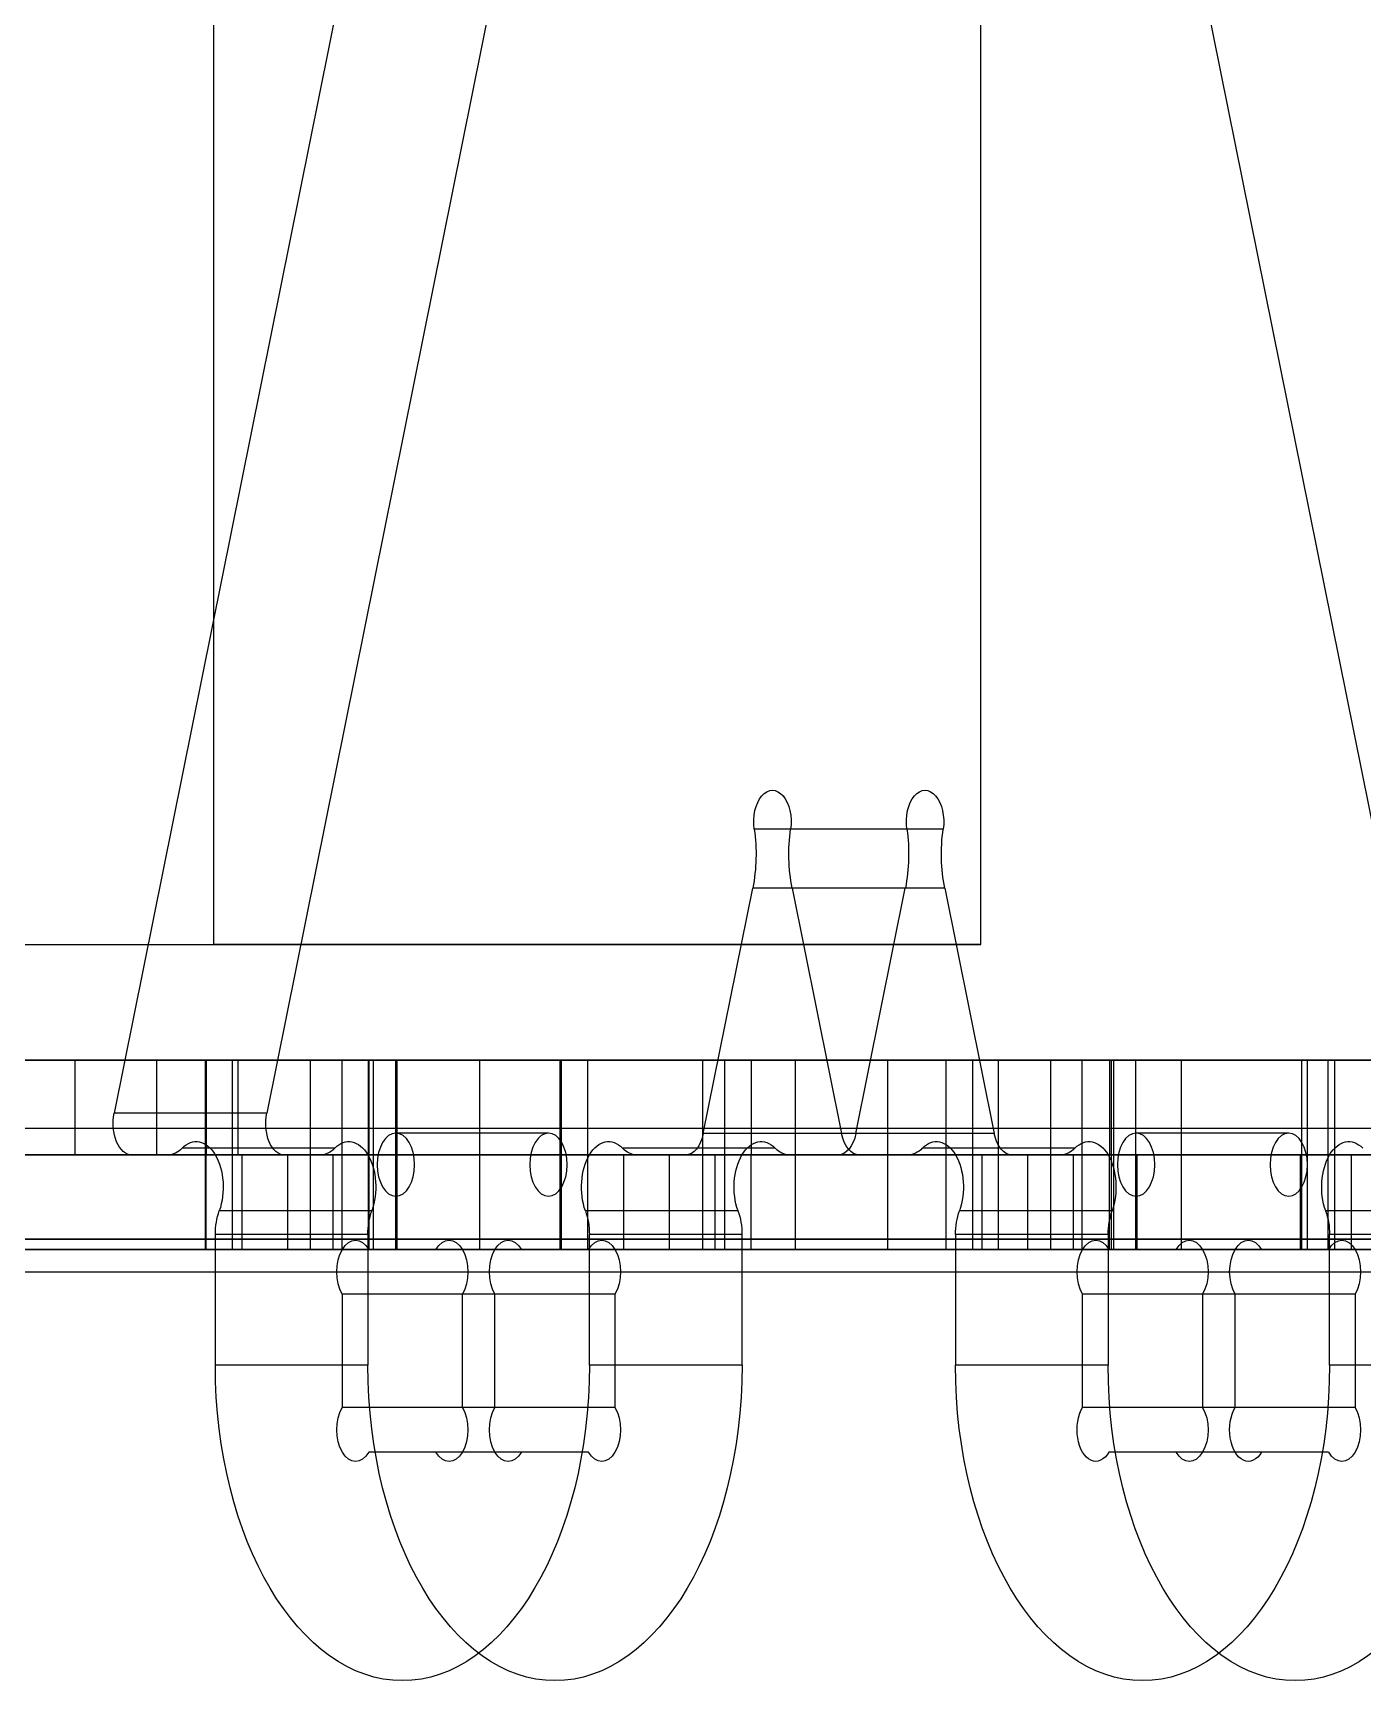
# Model space of a CAD drawing. Header units: millimetres. Extents: x -1736 to -633, y -290 to 351.
# Drawn here: x -843.5 to -717.1, y -42.3 to 115.7 of the extents above; entities that cross this region are included whole.
import ezdxf

# ---------------------------------------------------------------- set-up
doc = ezdxf.new("R2010")
doc.units = ezdxf.units.MM
doc.header["$MEASUREMENT"] = 0
for name, color, linetype, true_color in [('Electrical System', 7, 'Continuous', 0x0516e0), ('The Irrigation System', 7, 'Continuous', 0x04feff), ('The Wooden Frame', 7, 'Continuous', 0xd8b17e)]:
    doc.layers.add(name, color=color, linetype=linetype, true_color=true_color)

msp = doc.modelspace()

# ---------------------------------------------------------------- linework, layer by layer
at = {"layer": 'Electrical System'}
for p, q in [((-826.31, 29, -264.82), (-826.31, 259, -264.82)), ((-753.42, 29, -317.61), (-753.42, 259, -317.61)), ((-931.89, 29, -410.61), (-826.31, 29, -264.82)), ((-859, 29, -463.4), (-753.42, 29, -317.61)), ((-753.42, 29, -317.61), (-826.31, 29, -264.82))]:
    msp.add_line(p, q, dxfattribs=at)
at = {"layer": 'The Irrigation System'}
for p, q in [((-711.74, 0, 110.11), (-1311.74, 0, 110.11)), ((-711.74, 0, -189.89), (-1311.74, 0, -189.89)), ((-711.74, 0, -39.89), (-1311.74, 0, -39.89)), ((-712.74, 1, 110.11), (-1310.74, 1, 110.11)), ((-1310.74, 1, -188.89), (-712.74, 1, -188.89)), ((-712.74, 1, -39.89), (-1310.74, 1, -39.89))]:
    msp.add_line(p, q, dxfattribs=at)
at = {"layer": 'The Wooden Frame'}
for p, q in [((-810.13, 140.35, -397.19), (-835.78, 12.97, -432.06)), ((-810.13, 140.35, -397.19), (-835.78, 12.97, -432.06)), ((-795.63, 140.35, -407.85), (-821.28, 12.97, -442.73)), ((-795.63, 140.35, -407.85), (-821.28, 12.97, -442.73)), ((-710.66, 12.97, -261.93), (-736.31, 140.35, -296.8)), ((-710.66, 12.97, -261.93), (-736.31, 140.35, -296.8)), ((-760.44, 39.96, -360.01), (-774.94, 39.96, -349.34)), ((-760.44, 39.96, -360.01), (-774.94, 39.96, -349.34)), ((-756.99, 39.96, -355.31), (-771.49, 39.96, -344.65)), ((-756.99, 39.96, -355.31), (-771.49, 39.96, -344.65)), ((-779.79, 11.03, -355.93), (-775.09, 34.37, -349.54)), ((-779.79, 11.03, -355.93), (-775.09, 34.37, -349.54)), ((-760.59, 34.37, -360.21), (-775.09, 34.37, -349.54)), ((-760.59, 34.37, -360.21), (-775.09, 34.37, -349.54)), ((-756.84, 34.37, -355.11), (-771.35, 34.37, -344.45)), ((-771.35, 34.37, -344.45), (-766.65, 11.03, -338.06)), ((-756.84, 34.37, -355.11), (-771.35, 34.37, -344.45)), ((-771.35, 34.37, -344.45), (-766.65, 11.03, -338.06)), ((-765.29, 11.03, -366.59), (-760.59, 34.37, -360.21)), ((-765.29, 11.03, -366.59), (-760.59, 34.37, -360.21)), ((-756.84, 34.37, -355.11), (-752.15, 11.03, -348.72)), ((-756.84, 34.37, -355.11), (-752.15, 11.03, -348.72)), ((-1342.24, 18, 258.89), (-680.74, 18, 258.89)), ((-680.74, 18, 278.14), (-1342.24, 18, 278.14)), ((-1342.24, 18, 475.14), (-680.74, 18, 475.14)), ((-680.74, 18, 285.64), (-1342.24, 18, 285.64)), ((-801.03, 18, 228.14), (-1221.94, 18, 228.14)), ((-992.43, 18, -208.39), (-661.74, 18, -208.39)), ((-648.67, 18, -474.14), (-878.03, 18, -474.14)), ((-751.75, 18, -739.59), (-871.48, 18, -495.8)), ((-839.49, 9, -436.05), (-839.49, 18, -436.05)), ((-839.49, 18, -436.05), (-823.98, 18, -447.45)), ((-827.04, 18, -419.12), (-839.49, 18, -436.05)), ((-831.73, 9, -441.75), (-831.73, 18, -441.75)), ((-827.09, 0, -208.39), (-827.09, 18, -208.39)), ((-827.04, 18, -419.12), (-827.04, 9, -419.12)), ((-827.04, 0, -419.12), (-827.04, 18, -419.12)), ((-827.04, 9, -419.12), (-827.04, 18, -419.12)), ((-793.26, 18, -373.19), (-824.52, 18, -415.7)), ((-824.52, 9, -415.7), (-824.52, 18, -415.7)), ((-823.98, 9, -447.45), (-823.98, 18, -447.45)), ((-823.98, 18, -447.45), (-811.53, 18, -430.52)), ((-817.12, 0, -385.65), (-817.12, 18, -385.65)), ((-814.12, 0, -388.65), (-814.12, 18, -388.65)), ((-814.12, 0, -382.65), (-814.12, 18, -382.65)), ((-811.61, 0, -617.7), (-811.61, 18, -617.7)), ((-811.53, 9, -430.52), (-811.53, 18, -430.52)), ((-811.53, 9, -430.52), (-811.53, 18, -430.52)), ((-811.12, 0, -385.65), (-811.12, 18, -385.65)), ((-809.01, 18, -427.11), (-777.75, 18, -384.6)), ((-809.01, 9, -427.11), (-809.01, 18, -427.11)), ((-808.89, 9, -394.45), (-808.89, 18, -394.45)), ((-801.03, 0, 228.14), (-801.03, 18, 228.14)), ((-793.38, 9, -405.85), (-793.38, 18, -405.85)), ((-793.26, 9, -373.19), (-793.26, 18, -373.19)), ((-790.75, 9, -369.78), (-790.75, 18, -369.78)), ((-756.7, 18, -323.47), (-790.75, 18, -369.78)), ((-790.75, 0, -369.78), (-790.75, 18, -369.78)), ((-790.75, 18, -369.78), (-756.7, 18, -323.47)), ((-779.82, 0, 219.35), (-779.82, 18, 219.35)), ((-777.75, 9, -384.6), (-777.75, 18, -384.6)), ((-775.24, 18, -381.18), (-741.19, 18, -334.88)), ((-775.24, 18, -381.18), (-775.24, 9, -381.18)), ((-771.03, 0, 198.14), (-771.03, 18, 198.14)), ((-762.24, 0, 176.92), (-762.24, 18, 176.92)), ((-756.7, 9, -323.47), (-756.7, 18, -323.47)), ((-756.7, 0, -323.47), (-756.7, 18, -323.47)), ((-754.18, 18, -320.05), (-722.92, 18, -277.55)), ((-754.18, 9, -320.05), (-754.18, 18, -320.05)), ((-754.18, 18, -320.05), (-722.92, 18, -277.55)), ((-751.75, 0, -739.59), (-751.75, 18, -739.59)), ((-746.77, 0, -290), (-746.77, 18, -290)), ((-743.77, 0, -293), (-743.77, 18, -293)), ((-743.77, 0, -287), (-743.77, 18, -287)), ((-741.19, 18, -334.88), (-741.19, 9, -334.88)), ((-741.01, 0, 168.14), (-741.01, 18, 168.14)), ((-740.77, 0, -290), (-740.77, 18, -290)), ((-707.41, 18, -288.95), (-738.67, 18, -331.46)), ((-738.67, 9, -331.46), (-738.67, 18, -331.46)), ((-734.36, 0, -753.45), (-734.36, 18, -753.45)), ((-722.92, 9, -277.55), (-722.92, 18, -277.55)), ((-722.37, 0, -275.32), (-722.37, 18, -275.32)), ((-720.41, 9, -274.13), (-720.41, 18, -274.13)), ((-707.96, 18, -257.2), (-720.41, 18, -274.13)), ((-719.78, 0, 159.36), (-719.78, 18, 159.36)), ((-821.28, 12.97, -442.73), (-835.78, 12.97, -432.06)), ((-821.28, 12.97, -442.73), (-835.78, 12.97, -432.06)), ((-676.24, 11.5, 276.89), (-1347.24, 11.5, 276.89)), ((-676.24, 11.5, 258.89), (-1347.24, 11.5, 258.89)), ((-676.24, 11.5, 267.89), (-1347.24, 11.5, 267.89)), ((-794.5, 11.07, -406.32), (-809, 11.07, -395.65)), ((-794.5, 11.07, -406.32), (-809, 11.07, -395.65)), ((-724.16, 11.07, -310.67), (-738.66, 11.07, -300.01)), ((-724.16, 11.07, -310.67), (-738.66, 11.07, -300.01)), ((-814.81, 9.63, -433.94), (-829.32, 9.63, -423.27)), ((-814.81, 9.63, -433.94), (-829.32, 9.63, -423.27)), ((-772.96, 9.63, -377.03), (-787.46, 9.63, -366.36)), ((-772.96, 9.63, -377.03), (-787.46, 9.63, -366.36)), ((-765.29, 11.03, -366.59), (-779.79, 11.03, -355.93)), ((-765.29, 11.03, -366.59), (-779.79, 11.03, -355.93)), ((-752.15, 11.03, -348.72), (-766.65, 11.03, -338.06)), ((-752.15, 11.03, -348.72), (-766.65, 11.03, -338.06)), ((-744.47, 9.63, -338.29), (-758.97, 9.63, -327.63)), ((-744.47, 9.63, -338.29), (-758.97, 9.63, -327.63)), ((-680.74, 9, 258.89), (-1342.24, 9, 258.89)), ((-1342.24, 9, 278.14), (-680.74, 9, 278.14)), ((-1342.24, 9, 475.14), (-680.74, 9, 475.14)), ((-801.03, 9, 228.14), (-1221.94, 9, 228.14)), ((-992.43, 9, -208.39), (-661.74, 9, -208.39)), ((-751.75, 9, -739.59), (-871.48, 9, -495.8)), ((-823.98, 9, -447.45), (-839.49, 9, -436.05)), ((-839.49, 9, -436.05), (-827.04, 9, -419.12)), ((-819.6, 9, -440.44), (-834.1, 9, -429.77)), ((-834.1, 9, -429.77), (-830.65, 9, -425.09)), ((-819.6, 9, -440.44), (-834.1, 9, -429.77)), ((-834.1, 9, -429.77), (-830.65, 9, -425.09)), ((-819.28, 9, -424.82), (-831.73, 9, -441.75)), ((-816.15, 9, -435.76), (-830.65, 9, -425.09)), ((-816.15, 9, -435.76), (-830.65, 9, -425.09)), ((-824.52, 0, -415.7), (-824.52, 9, -415.7)), ((-824.52, 9, -415.7), (-793.26, 9, -373.19)), ((-811.53, 9, -430.52), (-823.98, 9, -447.45)), ((-823.62, 0, -421.63), (-823.62, 9, -421.63)), ((-814.95, 9, -428.01), (-823.62, 9, -421.63)), ((-819.6, 9, -440.44), (-816.15, 9, -435.76)), ((-819.6, 9, -440.44), (-816.15, 9, -435.76)), ((-819.28, 0, -424.82), (-819.28, 9, -424.82)), ((-814.95, 0, -428.01), (-814.95, 9, -428.01)), ((-811.53, 0, -430.52), (-811.53, 9, -430.52)), ((-809.01, 0, -427.11), (-809.01, 9, -427.11)), ((-777.75, 9, -384.6), (-809.01, 9, -427.11)), ((-808.89, 0, -394.45), (-808.89, 9, -394.45)), ((-793.38, 0, -405.85), (-793.38, 9, -405.85)), ((-793.26, 0, -373.19), (-793.26, 9, -373.19)), ((-790.75, 9, -369.78), (-756.7, 9, -323.47)), ((-787.33, 0, -372.29), (-787.33, 9, -372.29)), ((-787.33, 9, -372.29), (-778.66, 9, -378.67)), ((-771.62, 9, -375.21), (-786.12, 9, -364.54)), ((-786.12, 9, -364.54), (-781.47, 9, -358.22)), ((-771.62, 9, -375.21), (-786.12, 9, -364.54)), ((-786.12, 9, -364.54), (-781.47, 9, -358.22)), ((-782.99, 0, -375.48), (-782.99, 9, -375.48)), ((-748.94, 9, -329.17), (-782.99, 9, -375.48)), ((-766.97, 9, -368.88), (-781.47, 9, -358.22)), ((-766.97, 9, -368.88), (-781.47, 9, -358.22)), ((-778.66, 0, -378.67), (-778.66, 9, -378.67)), ((-777.75, 0, -384.6), (-777.75, 9, -384.6)), ((-741.19, 9, -334.88), (-775.24, 9, -381.18)), ((-775.24, 0, -381.18), (-775.24, 9, -381.18)), ((-758.21, 9, -358.03), (-773.72, 9, -346.62)), ((-771.62, 9, -375.21), (-766.97, 9, -368.88)), ((-771.62, 9, -375.21), (-766.97, 9, -368.88)), ((-750.46, 9, -346.43), (-764.96, 9, -335.77)), ((-764.96, 9, -335.77), (-760.31, 9, -329.45)), ((-750.46, 9, -346.43), (-764.96, 9, -335.77)), ((-764.96, 9, -335.77), (-760.31, 9, -329.45)), ((-745.81, 9, -340.11), (-760.31, 9, -329.45)), ((-745.81, 9, -340.11), (-760.31, 9, -329.45)), ((-754.18, 0, -320.05), (-754.18, 9, -320.05)), ((-754.18, 9, -320.05), (-722.92, 9, -277.55)), ((-753.28, 0, -325.99), (-753.28, 9, -325.99)), ((-753.28, 9, -325.99), (-744.61, 9, -332.36)), ((-750.46, 9, -346.43), (-745.81, 9, -340.11)), ((-750.46, 9, -346.43), (-745.81, 9, -340.11)), ((-748.94, 0, -329.17), (-748.94, 9, -329.17)), ((-744.61, 0, -332.36), (-744.61, 9, -332.36)), ((-741.19, 0, -334.88), (-741.19, 9, -334.88)), ((-738.67, 0, -331.46), (-738.67, 9, -331.46)), ((-707.41, 9, -288.95), (-738.67, 9, -331.46)), ((-738.55, 0, -298.8), (-738.55, 9, -298.8)), ((-723.04, 0, -310.21), (-723.04, 9, -310.21)), ((-722.92, 0, -277.55), (-722.92, 9, -277.55)), ((-720.41, 9, -274.13), (-707.96, 9, -257.2)), ((-720.41, 0, -274.13), (-720.41, 9, -274.13)), ((-718.18, 0, -274.68), (-718.18, 9, -274.68)), ((-811.29, 3.68, -429.14), (-825.79, 3.68, -418.47)), ((-811.29, 3.68, -429.14), (-825.79, 3.68, -418.47)), ((-776.49, 3.68, -381.82), (-790.99, 3.68, -371.16)), ((-776.49, 3.68, -381.82), (-790.99, 3.68, -371.16)), ((-740.94, 3.68, -333.49), (-755.45, 3.68, -322.83)), ((-740.94, 3.68, -333.49), (-755.45, 3.68, -322.83)), ((-706.15, 3.68, -286.18), (-720.65, 3.68, -275.51)), ((-706.15, 3.68, -286.18), (-720.65, 3.68, -275.51)), ((-992.43, 0, -208.39), (-661.74, 0, -208.39)), ((-648.67, 0, -474.14), (-878.03, 0, -474.14)), ((-751.75, 0, -739.59), (-871.48, 0, -495.8)), ((-811.66, 1.42, -429.65), (-826.16, 1.42, -418.99)), ((-826.16, 1.42, -418.99), (-826.16, -10.99, -418.99)), ((-811.66, 1.42, -429.65), (-826.16, 1.42, -418.99)), ((-826.16, 1.42, -418.99), (-826.16, -10.99, -418.99)), ((-824.52, 0, -415.7), (-793.26, 0, -373.19)), ((-814.95, 0, -428.01), (-823.62, 0, -421.63)), ((-811.66, 1.42, -429.65), (-811.66, -10.99, -429.65)), ((-811.66, 1.42, -429.65), (-811.66, -10.99, -429.65)), ((-797.08, 0, -409.82), (-811.58, 0, -399.15)), ((-811.58, 0, -399.15), (-805.2, 0, -390.48)), ((-797.08, 0, -409.82), (-811.58, 0, -399.15)), ((-811.58, 0, -399.15), (-805.2, 0, -390.48)), ((-777.75, 0, -384.6), (-809.01, 0, -427.11)), ((-790.7, 0, -401.14), (-805.2, 0, -390.48)), ((-790.7, 0, -401.14), (-805.2, 0, -390.48)), ((-797.08, 0, -409.82), (-790.7, 0, -401.14)), ((-797.08, 0, -409.82), (-790.7, 0, -401.14)), ((-776.11, 1.42, -381.31), (-790.61, 1.42, -370.65)), ((-790.61, -10.99, -370.65), (-790.61, 1.42, -370.65)), ((-776.11, 1.42, -381.31), (-790.61, 1.42, -370.65)), ((-790.61, -10.99, -370.65), (-790.61, 1.42, -370.65)), ((-787.33, 0, -372.29), (-778.66, 0, -378.67)), ((-776.11, -10.99, -381.31), (-776.11, 1.42, -381.31)), ((-776.11, -10.99, -381.31), (-776.11, 1.42, -381.31)), ((-741.32, 1.42, -334), (-755.82, 1.42, -323.34)), ((-755.82, 1.42, -323.34), (-755.82, -10.99, -323.34)), ((-741.32, 1.42, -334), (-755.82, 1.42, -323.34)), ((-755.82, 1.42, -323.34), (-755.82, -10.99, -323.34)), ((-754.18, 0, -320.05), (-722.92, 0, -277.55)), ((-744.61, 0, -332.36), (-753.28, 0, -325.99)), ((-741.32, 1.42, -334), (-741.32, -10.99, -334)), ((-741.32, 1.42, -334), (-741.32, -10.99, -334)), ((-726.74, 0, -314.17), (-741.24, 0, -303.51)), ((-741.24, 0, -303.51), (-734.86, 0, -294.84)), ((-726.74, 0, -314.17), (-741.24, 0, -303.51)), ((-741.24, 0, -303.51), (-734.86, 0, -294.84)), ((-707.41, 0, -288.95), (-738.67, 0, -331.46)), ((-720.36, 0, -305.5), (-734.86, 0, -294.84)), ((-720.36, 0, -305.5), (-734.86, 0, -294.84)), ((-726.74, 0, -314.17), (-720.36, 0, -305.5)), ((-726.74, 0, -314.17), (-720.36, 0, -305.5)), ((-705.77, 1.42, -285.67), (-720.27, 1.42, -275)), ((-720.27, -10.99, -275), (-720.27, 1.42, -275)), ((-705.77, 1.42, -285.67), (-720.27, 1.42, -275)), ((-720.27, -10.99, -275), (-720.27, 1.42, -275)), ((-661.49, 0, 285.64), (-1361.49, 0, 285.64)), ((-1358.49, 0, 475.14), (-664.49, 0, 475.14)), ((-801.03, 0, 228.14), (-1221.94, 0, 228.14)), ((-993.49, -2.12, -207.89), (-699.87, -2.12, -207.89)), ((-993.49, -2.12, -189.89), (-699.87, -2.12, -189.89)), ((-993.49, -2.12, -207.89), (-699.87, -2.12, -207.89)), ((-993.49, -2.12, -189.89), (-699.87, -2.12, -189.89)), ((-799.59, -4.24, -413.24), (-814.09, -4.24, -402.57)), ((-814.09, -15.02, -402.57), (-814.09, -4.24, -402.57)), ((-799.59, -4.24, -413.24), (-814.09, -4.24, -402.57)), ((-814.09, -15.02, -402.57), (-814.09, -4.24, -402.57)), ((-788.19, -4.25, -397.73), (-802.69, -4.25, -387.06)), ((-802.69, -4.25, -387.06), (-802.69, -15.01, -387.06)), ((-788.19, -4.25, -397.73), (-802.69, -4.25, -387.06)), ((-802.69, -4.25, -387.06), (-802.69, -15.01, -387.06)), ((-799.59, -15.02, -413.24), (-799.59, -4.24, -413.24)), ((-799.59, -15.02, -413.24), (-799.59, -4.24, -413.24)), ((-788.19, -4.25, -397.73), (-788.19, -15.01, -397.73)), ((-788.19, -4.25, -397.73), (-788.19, -15.01, -397.73)), ((-729.25, -4.25, -317.59), (-743.75, -4.25, -306.93)), ((-743.75, -15.01, -306.93), (-743.75, -4.25, -306.93)), ((-729.25, -4.25, -317.59), (-743.75, -4.25, -306.93)), ((-743.75, -15.01, -306.93), (-743.75, -4.25, -306.93)), ((-717.84, -4.24, -302.08), (-732.35, -4.24, -291.42)), ((-732.35, -4.24, -291.42), (-732.35, -15.02, -291.42)), ((-717.84, -4.24, -302.08), (-732.35, -4.24, -291.42)), ((-732.35, -4.24, -291.42), (-732.35, -15.02, -291.42)), ((-729.25, -15.01, -317.59), (-729.25, -4.25, -317.59)), ((-729.25, -15.01, -317.59), (-729.25, -4.25, -317.59)), ((-717.84, -4.24, -302.08), (-717.84, -15.02, -302.08)), ((-717.84, -4.24, -302.08), (-717.84, -15.02, -302.08)), ((-811.66, -10.99, -429.65), (-826.16, -10.99, -418.99)), ((-811.66, -10.99, -429.65), (-826.16, -10.99, -418.99)), ((-776.11, -10.99, -381.31), (-790.61, -10.99, -370.65)), ((-776.11, -10.99, -381.31), (-790.61, -10.99, -370.65)), ((-741.32, -10.99, -334), (-755.82, -10.99, -323.34)), ((-741.32, -10.99, -334), (-755.82, -10.99, -323.34)), ((-705.77, -10.99, -285.67), (-720.27, -10.99, -275)), ((-705.77, -10.99, -285.67), (-720.27, -10.99, -275)), ((-799.59, -15.02, -413.24), (-814.09, -15.02, -402.57)), ((-799.59, -15.02, -413.24), (-814.09, -15.02, -402.57)), ((-788.19, -15.01, -397.73), (-802.69, -15.01, -387.06)), ((-788.19, -15.01, -397.73), (-802.69, -15.01, -387.06)), ((-729.25, -15.01, -317.59), (-743.75, -15.01, -306.93)), ((-729.25, -15.01, -317.59), (-743.75, -15.01, -306.93)), ((-717.84, -15.02, -302.08), (-732.35, -15.02, -291.42)), ((-717.84, -15.02, -302.08), (-732.35, -15.02, -291.42)), ((-797.08, -19.26, -409.82), (-811.58, -19.26, -399.15)), ((-805.2, -19.26, -390.48), (-811.58, -19.26, -399.15)), ((-797.08, -19.26, -409.82), (-811.58, -19.26, -399.15)), ((-805.2, -19.26, -390.48), (-811.58, -19.26, -399.15)), ((-790.7, -19.26, -401.14), (-805.2, -19.26, -390.48)), ((-790.7, -19.26, -401.14), (-805.2, -19.26, -390.48)), ((-790.7, -19.26, -401.14), (-797.08, -19.26, -409.82)), ((-790.7, -19.26, -401.14), (-797.08, -19.26, -409.82)), ((-726.74, -19.26, -314.17), (-741.24, -19.26, -303.51)), ((-734.86, -19.26, -294.84), (-741.24, -19.26, -303.51)), ((-726.74, -19.26, -314.17), (-741.24, -19.26, -303.51)), ((-734.86, -19.26, -294.84), (-741.24, -19.26, -303.51)), ((-720.36, -19.26, -305.5), (-734.86, -19.26, -294.84)), ((-720.36, -19.26, -305.5), (-734.86, -19.26, -294.84)), ((-720.36, -19.26, -305.5), (-726.74, -19.26, -314.17)), ((-720.36, -19.26, -305.5), (-726.74, -19.26, -314.17))]:
    msp.add_line(p, q, dxfattribs=at)
at = {"layer": 'The Wooden Frame', "extrusion": (0, 1, 0)}
for centre in [(814.12, -385.65, 18), (743.77, -290, 18), (814.12, -385.65, 9), (743.77, -290, 9), (814.12, -385.65, 0), (743.77, -290, 0)]:
    msp.add_circle(centre, 3, dxfattribs=at)
at = {"layer": 'The Wooden Frame', "extrusion": (0.805598, 0, -0.592462)}
for centre in [(8.07, -798.04, -417.32), (8.07, -798.04, -417.32), (8.07, -798.04, -399.32), (8.07, -798.04, -399.32), (8.07, -679.31, -417.32), (8.07, -679.31, -417.32), (8.07, -679.31, -399.32), (8.07, -679.31, -399.32)]:
    msp.add_circle(centre, 3, dxfattribs=at)
at = {"layer": 'The Wooden Frame', "extrusion": (0.805598, -9.03211e-15, -0.592462)}
msp.add_arc((40.67, -737.64, -417.32), 3, 256.2796, 103.7204, dxfattribs=at)
msp.add_arc((40.67, -737.64, -417.32), 3, 256.2796, 103.7204, dxfattribs=at)
at = {"layer": 'The Wooden Frame', "extrusion": (0.805598, 6.52775e-15, -0.592462)}
msp.add_arc((40.67, -737.64, -399.32), 3, 256.2796, 103.7204, dxfattribs=at)
msp.add_arc((40.67, -737.64, -399.32), 3, 256.2796, 103.7204, dxfattribs=at)
at = {"layer": 'The Wooden Frame', "extrusion": (0.805598, -3.41701e-16, -0.592462)}
msp.add_arc((37.59, -750.27, -417.32), 10, 76.2808, 108.7705, dxfattribs=at)
msp.add_arc((37.59, -750.27, -417.32), 10, 76.2808, 108.7705, dxfattribs=at)
at = {"layer": 'The Wooden Frame', "extrusion": (0.805598, 1.36184e-14, -0.592462)}
msp.add_arc((37.59, -725.01, -417.32), 10, 251.2295, 283.7192, dxfattribs=at)
msp.add_arc((37.59, -725.01, -417.32), 10, 251.2295, 283.7192, dxfattribs=at)
at = {"layer": 'The Wooden Frame', "extrusion": (0.805598, 3.37352e-15, -0.592462)}
msp.add_arc((37.59, -750.27, -399.32), 10, 76.2808, 108.7705, dxfattribs=at)
msp.add_arc((37.59, -750.27, -399.32), 10, 76.2808, 108.7705, dxfattribs=at)
at = {"layer": 'The Wooden Frame', "extrusion": (0.805598, 1.73336e-14, -0.592462)}
msp.add_arc((37.59, -725.01, -399.32), 10, 251.2295, 283.7192, dxfattribs=at)
msp.add_arc((37.59, -725.01, -399.32), 10, 251.2295, 283.7192, dxfattribs=at)
at = {"layer": 'The Wooden Frame', "extrusion": (-5.61054e-16, 1, 1.2886e-14)}
msp.add_arc((824.07, -418.67, 18), 3, 351.3318, 81.3319, dxfattribs=at)
at = {"layer": 'The Wooden Frame', "extrusion": (-1.56789e-13, 1, 7.68475e-14)}
msp.add_arc((811.98, -427.56, 18), 3, 171.3319, 261.3318, dxfattribs=at)
at = {"layer": 'The Wooden Frame', "extrusion": (0, 1, 0)}
for centre, radius, start, end in [((801.03, 198.14, 18), 30, 90, 180), ((741.03, 198.14, 18), 30, 269.9565, 0), ((740.99, 138.14, 18), 30, 89.9565, 180), ((801.03, 198.14, 9), 30, 90, 180), ((741.03, 198.14, 9), 30, 269.9565, 0), ((740.99, 138.14, 9), 30, 89.9565, 180), ((824.07, -418.67, 0), 3, 261.3319, 81.3319), ((811.98, -427.56, 0), 3, 171.3319, 351.3319), ((801.03, 198.14, 0), 30, 90, 180), ((741.03, 198.14, 0), 30, 269.9565, 0), ((740.99, 138.14, 0), 30, 89.9565, 180)]:
    msp.add_arc(centre, radius, start, end, dxfattribs=at)
at = {"layer": 'The Wooden Frame', "extrusion": (-5.652e-15, 1, 3.32614e-14)}
msp.add_arc((790.3, -372.74, 18), 3, 351.3319, 81.332, dxfattribs=at)
at = {"layer": 'The Wooden Frame', "extrusion": (8.51609e-14, 1, 4.75522e-14)}
msp.add_arc((778.21, -381.63, 18), 3, 171.332, 261.3319, dxfattribs=at)
at = {"layer": 'The Wooden Frame', "extrusion": (5.21156e-14, 1, -3.83275e-14)}
msp.add_arc((753.73, -323.02, 18), 3, 351.3319, 81.3319, dxfattribs=at)
at = {"layer": 'The Wooden Frame', "extrusion": (-2.1811e-14, 1, -4.53357e-14)}
msp.add_arc((712.68, -708.39, 18), 50, 270, 321.3844, dxfattribs=at)
at = {"layer": 'The Wooden Frame', "extrusion": (-6.18873e-14, 1, 4.55139e-14)}
msp.add_arc((741.64, -331.91, 18), 3, 171.3319, 261.3319, dxfattribs=at)
at = {"layer": 'The Wooden Frame', "extrusion": (1.95434e-14, 1, -1.43728e-14)}
msp.add_arc((719.95, -277.1, 18), 3, 351.3319, 81.332, dxfattribs=at)
at = {"layer": 'The Wooden Frame', "extrusion": (0.805598, 4.2316e-14, -0.592462)}
for centre in [(12, -840.4, -417.32), (12, -840.4, -417.32), (12, -840.4, -399.32), (12, -840.4, -399.32)]:
    msp.add_arc(centre, 3, 180, 288.7705, dxfattribs=at)
at = {"layer": 'The Wooden Frame', "extrusion": (0.805598, 2.95758e-13, -0.592462)}
for centre in [(13.33, -834.58, -417.32), (13.33, -834.58, -417.32), (13.33, -834.58, -399.32), (13.33, -834.58, -399.32)]:
    msp.add_arc(centre, 4.33, 148.6003, 180, dxfattribs=at)
at = {"layer": 'The Wooden Frame', "extrusion": (0.805598, 7.47597e-16, -0.592462)}
msp.add_arc((5.94, -830.07, -417.32), 4.33, 328.6003, 121.3997, dxfattribs=at)
msp.add_arc((5.94, -830.07, -417.32), 4.33, 328.6003, 121.3997, dxfattribs=at)
at = {"layer": 'The Wooden Frame', "extrusion": (0.805598, 2.02885e-14, -0.592462)}
msp.add_arc((5.94, -830.07, -399.32), 4.33, 328.6003, 121.3997, dxfattribs=at)
msp.add_arc((5.94, -830.07, -399.32), 4.33, 328.6003, 121.3997, dxfattribs=at)
at = {"layer": 'The Wooden Frame', "extrusion": (0.805598, 1.01721e-14, -0.592462)}
msp.add_arc((5.94, -763.94, -417.32), 4.33, 238.6003, 31.3998, dxfattribs=at)
msp.add_arc((5.94, -763.94, -417.32), 4.33, 238.6003, 31.3998, dxfattribs=at)
at = {"layer": 'The Wooden Frame', "extrusion": (0.805598, -8.33974e-13, -0.592462)}
msp.add_arc((13.33, -759.42, -417.32), 4.33, 180, 211.3998, dxfattribs=at)
msp.add_arc((13.33, -759.42, -417.32), 4.33, 180, 211.3998, dxfattribs=at)
at = {"layer": 'The Wooden Frame', "extrusion": (0.805598, -4.89244e-14, -0.592462)}
msp.add_arc((12, -751.57, -417.32), 3, 108.7705, 180, dxfattribs=at)
msp.add_arc((12, -751.57, -417.32), 3, 108.7705, 180, dxfattribs=at)
at = {"layer": 'The Wooden Frame', "extrusion": (0.805598, 2.9713e-14, -0.592462)}
msp.add_arc((5.94, -763.94, -399.32), 4.33, 238.6003, 31.3998, dxfattribs=at)
msp.add_arc((5.94, -763.94, -399.32), 4.33, 238.6003, 31.3998, dxfattribs=at)
at = {"layer": 'The Wooden Frame', "extrusion": (0.805598, -6.3368e-13, -0.592462)}
msp.add_arc((13.33, -759.42, -399.32), 4.33, 180, 211.3998, dxfattribs=at)
msp.add_arc((13.33, -759.42, -399.32), 4.33, 180, 211.3998, dxfattribs=at)
at = {"layer": 'The Wooden Frame', "extrusion": (0.805598, -1.13251e-16, -0.592462)}
msp.add_arc((12, -751.57, -399.32), 3, 108.7705, 180, dxfattribs=at)
msp.add_arc((12, -751.57, -399.32), 3, 108.7705, 180, dxfattribs=at)
at = {"layer": 'The Wooden Frame', "extrusion": (0.805598, 9.76789e-14, -0.592462)}
msp.add_arc((12, -723.71, -417.32), 3, 180, 251.2295, dxfattribs=at)
msp.add_arc((12, -723.71, -417.32), 3, 180, 251.2295, dxfattribs=at)
at = {"layer": 'The Wooden Frame', "extrusion": (0.805598, -3.15083e-13, -0.592462)}
msp.add_arc((13.33, -715.86, -417.32), 4.33, 148.6002, 180, dxfattribs=at)
msp.add_arc((13.33, -715.86, -417.32), 4.33, 148.6002, 180, dxfattribs=at)
at = {"layer": 'The Wooden Frame', "extrusion": (0.805598, 9.98917e-15, -0.592462)}
for centre in [(5.94, -711.34, -417.32), (5.94, -711.34, -417.32), (5.94, -711.34, -399.32), (5.94, -711.34, -399.32)]:
    msp.add_arc(centre, 4.33, 328.6002, 121.3997, dxfattribs=at)
at = {"layer": 'The Wooden Frame', "extrusion": (0.805598, 1.38166e-14, -0.592462)}
msp.add_arc((12, -723.71, -399.32), 3, 180, 251.2295, dxfattribs=at)
msp.add_arc((12, -723.71, -399.32), 3, 180, 251.2295, dxfattribs=at)
at = {"layer": 'The Wooden Frame', "extrusion": (0.805598, 4.30457e-13, -0.592462)}
msp.add_arc((13.33, -715.86, -399.32), 4.33, 148.6002, 180, dxfattribs=at)
msp.add_arc((13.33, -715.86, -399.32), 4.33, 148.6002, 180, dxfattribs=at)
at = {"layer": 'The Wooden Frame', "extrusion": (0.805598, -1.18343e-14, -0.592462)}
msp.add_arc((5.94, -645.21, -417.32), 4.33, 238.6003, 31.3997, dxfattribs=at)
msp.add_arc((5.94, -645.21, -417.32), 4.33, 238.6003, 31.3997, dxfattribs=at)
at = {"layer": 'The Wooden Frame', "extrusion": (5.85356e-16, 1, 8.92382e-17)}
msp.add_arc((824.07, -418.67, 9), 3, 261.3319, 81.3319, dxfattribs=at)
at = {"layer": 'The Wooden Frame', "extrusion": (-8.25198e-14, 1, -1.31287e-13)}
msp.add_arc((824.07, -418.67, 9), 3, 261.3319, 351.3318, dxfattribs=at)
at = {"layer": 'The Wooden Frame', "extrusion": (2.11595e-14, 1, 6.97601e-14)}
msp.add_arc((811.98, -427.56, 9), 3, 261.3318, 351.3319, dxfattribs=at)
at = {"layer": 'The Wooden Frame', "extrusion": (1.1457e-13, 1, -8.47777e-14)}
msp.add_arc((811.98, -427.56, 9), 3, 171.3319, 261.3318, dxfattribs=at)
at = {"layer": 'The Wooden Frame', "extrusion": (1.96495e-13, 1, -1.43989e-13)}
msp.add_arc((790.3, -372.74, 9), 3, 351.3319, 81.332, dxfattribs=at)
at = {"layer": 'The Wooden Frame', "extrusion": (1.31985e-13, 1, 1.63919e-13)}
msp.add_arc((790.3, -372.74, 9), 3, 81.332, 171.3319, dxfattribs=at)
at = {"layer": 'The Wooden Frame', "extrusion": (-5.38302e-14, 1, 1.21146e-13)}
msp.add_arc((778.21, -381.63, 9), 3, 81.3319, 171.332, dxfattribs=at)
at = {"layer": 'The Wooden Frame', "extrusion": (1.99187e-13, 1, -1.45449e-13)}
msp.add_arc((778.21, -381.63, 9), 3, 171.332, 261.3319, dxfattribs=at)
at = {"layer": 'The Wooden Frame', "extrusion": (7.57681e-15, 1, -5.05249e-15)}
msp.add_arc((753.73, -323.02, 9), 3, 351.3318, 81.3319, dxfattribs=at)
at = {"layer": 'The Wooden Frame', "extrusion": (-2.61506e-13, 1, -1.91629e-13)}
msp.add_arc((753.73, -323.02, 9), 3, 261.3319, 351.3318, dxfattribs=at)
at = {"layer": 'The Wooden Frame', "extrusion": (-1.97857e-14, 1, -4.1126e-14)}
msp.add_arc((712.68, -708.39, 9), 50, 270, 321.3844, dxfattribs=at)
at = {"layer": 'The Wooden Frame', "extrusion": (-1.91598e-13, 1, 1.02011e-13)}
msp.add_arc((741.64, -331.91, 9), 3, 261.3319, 351.3319, dxfattribs=at)
at = {"layer": 'The Wooden Frame', "extrusion": (8.92382e-17, 1, -5.85356e-16)}
msp.add_arc((741.64, -331.91, 9), 3, 171.3319, 351.3319, dxfattribs=at)
at = {"layer": 'The Wooden Frame', "extrusion": (-7.00304e-14, 1, 5.15026e-14)}
msp.add_arc((719.95, -277.1, 9), 3, 351.3319, 81.3319, dxfattribs=at)
at = {"layer": 'The Wooden Frame', "extrusion": (8.68716e-14, 1, -1.22861e-13)}
msp.add_arc((719.95, -277.1, 9), 3, 81.3319, 171.3319, dxfattribs=at)
at = {"layer": 'The Wooden Frame', "extrusion": (0.805598, 9.5023e-14, -0.592462)}
for centre in [(1.42, -822.67, -417.32), (1.42, -822.67, -417.32), (1.42, -822.67, -399.32), (1.42, -822.67, -399.32)]:
    msp.add_arc(centre, 4.33, 270, 301.3997, dxfattribs=at)
at = {"layer": 'The Wooden Frame', "extrusion": (0.805598, -2.48906e-14, -0.592462)}
for centre in [(1.42, -771.34, -417.32), (1.42, -771.34, -417.32), (1.42, -771.34, -399.32), (1.42, -771.34, -399.32)]:
    msp.add_arc(centre, 4.33, 58.6003, 90, dxfattribs=at)
at = {"layer": 'The Wooden Frame', "extrusion": (0.805598, 1.28406e-13, -0.592462)}
msp.add_arc((1.42, -703.94, -417.32), 4.33, 270, 301.3997, dxfattribs=at)
msp.add_arc((1.42, -703.94, -417.32), 4.33, 270, 301.3997, dxfattribs=at)
at = {"layer": 'The Wooden Frame', "extrusion": (0.805598, -2.48723e-14, -0.592462)}
msp.add_arc((1.42, -703.94, -399.32), 4.33, 270, 301.3997, dxfattribs=at)
msp.add_arc((1.42, -703.94, -399.32), 4.33, 270, 301.3997, dxfattribs=at)
at = {"layer": 'The Wooden Frame', "extrusion": (0.805598, -8.99351e-14, -0.592462)}
msp.add_arc((1.42, -652.61, -417.32), 4.33, 58.6003, 90, dxfattribs=at)
msp.add_arc((1.42, -652.61, -417.32), 4.33, 58.6003, 90, dxfattribs=at)
at = {"layer": 'The Wooden Frame', "extrusion": (0.805598, 1.41744e-14, -0.592462)}
for centre in [(-2.12, -804.51, -417.32), (-2.12, -804.51, -417.32), (-2.12, -804.51, -399.32), (-2.12, -804.51, -399.32)]:
    msp.add_arc(centre, 3, 225.0357, 45.0357, dxfattribs=at)
at = {"layer": 'The Wooden Frame', "extrusion": (0.805598, 9.41073e-15, -0.592462)}
msp.add_arc((-2.12, -789.5, -417.32), 3, 315.0357, 135.0357, dxfattribs=at)
msp.add_arc((-2.12, -789.5, -417.32), 3, 315.0357, 135.0357, dxfattribs=at)
at = {"layer": 'The Wooden Frame', "extrusion": (-4.25521e-23, 1, 2.79119e-22)}
for centre, start, end in [((790.3, -372.74, 0), 351.3319, 171.3319), ((741.64, -331.91, 0), 171.3319, 351.3319)]:
    msp.add_arc(centre, 3, start, end, dxfattribs=at)
at = {"layer": 'The Wooden Frame', "extrusion": (0.805598, 3.09843e-14, -0.592462)}
msp.add_arc((-2.12, -789.5, -399.32), 3, 315.0357, 135.0357, dxfattribs=at)
msp.add_arc((-2.12, -789.5, -399.32), 3, 315.0357, 135.0357, dxfattribs=at)
at = {"layer": 'The Wooden Frame', "extrusion": (2.79119e-22, 1, 4.25521e-23)}
msp.add_arc((778.21, -381.63, 0), 3, 81.3319, 261.3319, dxfattribs=at)
at = {"layer": 'The Wooden Frame', "extrusion": (-2.79119e-22, 1, -4.25521e-23)}
msp.add_arc((753.73, -323.02, 0), 3, 261.3319, 81.3319, dxfattribs=at)
at = {"layer": 'The Wooden Frame', "extrusion": (-1.78831e-14, 1, -3.71712e-14)}
msp.add_arc((712.68, -708.39, 0), 50, 270, 321.3844, dxfattribs=at)
at = {"layer": 'The Wooden Frame', "extrusion": (0.805598, 2.01007e-14, -0.592462)}
for centre in [(-2.12, -685.78, -417.32), (-2.12, -685.78, -417.32), (-2.12, -685.78, -399.32), (-2.12, -685.78, -399.32)]:
    msp.add_arc(centre, 3, 224.9643, 44.9643, dxfattribs=at)
at = {"layer": 'The Wooden Frame', "extrusion": (0.805598, -9.41348e-15, -0.592462)}
for centre in [(-2.12, -670.77, -417.32), (-2.12, -670.77, -417.32), (-2.12, -670.77, -399.32), (-2.12, -670.77, -399.32)]:
    msp.add_arc(centre, 3, 314.9643, 134.9643, dxfattribs=at)
at = {"layer": 'The Wooden Frame', "extrusion": (-1.61588e-13, 1, 1.18837e-13)}
msp.add_arc((719.95, -277.1, 0), 3, 351.3319, 81.3319, dxfattribs=at)
at = {"layer": 'The Wooden Frame', "extrusion": (-1.58756e-14, 1, -2.15868e-14)}
msp.add_arc((719.95, -277.1, 0), 3, 81.3319, 171.3319, dxfattribs=at)
at = {"layer": 'The Wooden Frame', "extrusion": (0.805598, 2.27373e-15, -0.592462)}
for centre in [(-10.99, -797, -417.32), (-10.99, -797, -417.32), (-10.99, -797, -399.32), (-10.99, -797, -399.32)]:
    msp.add_arc(centre, 30, 90, 270, dxfattribs=at)
at = {"layer": 'The Wooden Frame', "extrusion": (0.805598, 1.48424e-15, -0.592462)}
for centre in [(-10.99, -678.28, -417.32), (-10.99, -678.28, -417.32), (-10.99, -678.28, -399.32), (-10.99, -678.28, -399.32)]:
    msp.add_arc(centre, 30, 90, 270, dxfattribs=at)
at = {"layer": 'The Wooden Frame', "extrusion": (0.805598, 2.95934e-15, -0.592462)}
for centre in [(-17.14, -804.51, -417.32), (-17.14, -804.51, -417.32), (-17.14, -804.51, -399.32), (-17.14, -804.51, -399.32)]:
    msp.add_arc(centre, 3, 134.9643, 314.9643, dxfattribs=at)
at = {"layer": 'The Wooden Frame', "extrusion": (0.805598, 1.67767e-15, -0.592462)}
msp.add_arc((-17.14, -789.5, -417.32), 3, 44.9643, 224.9643, dxfattribs=at)
msp.add_arc((-17.14, -789.5, -417.32), 3, 44.9643, 224.9643, dxfattribs=at)
at = {"layer": 'The Wooden Frame', "extrusion": (0.805598, 7.41748e-15, -0.592462)}
msp.add_arc((-17.14, -789.5, -399.32), 3, 44.9643, 224.9643, dxfattribs=at)
msp.add_arc((-17.14, -789.5, -399.32), 3, 44.9643, 224.9643, dxfattribs=at)
at = {"layer": 'The Wooden Frame', "extrusion": (0.805598, 1.41561e-14, -0.592462)}
msp.add_arc((-17.14, -685.78, -417.32), 3, 135.0357, 315.0357, dxfattribs=at)
msp.add_arc((-17.14, -685.78, -417.32), 3, 135.0357, 315.0357, dxfattribs=at)
at = {"layer": 'The Wooden Frame', "extrusion": (0.805598, -2.97765e-15, -0.592462)}
for centre in [(-17.14, -670.77, -417.32), (-17.14, -670.77, -417.32), (-17.14, -670.77, -399.32), (-17.14, -670.77, -399.32)]:
    msp.add_arc(centre, 3, 45.0357, 225.0357, dxfattribs=at)
at = {"layer": 'The Wooden Frame', "extrusion": (0.805598, -7.40149e-15, -0.592462)}
msp.add_arc((-17.14, -685.78, -399.32), 3, 135.0357, 315.0357, dxfattribs=at)
msp.add_arc((-17.14, -685.78, -399.32), 3, 135.0357, 315.0357, dxfattribs=at)

doc.saveas('drawing.dxf')
